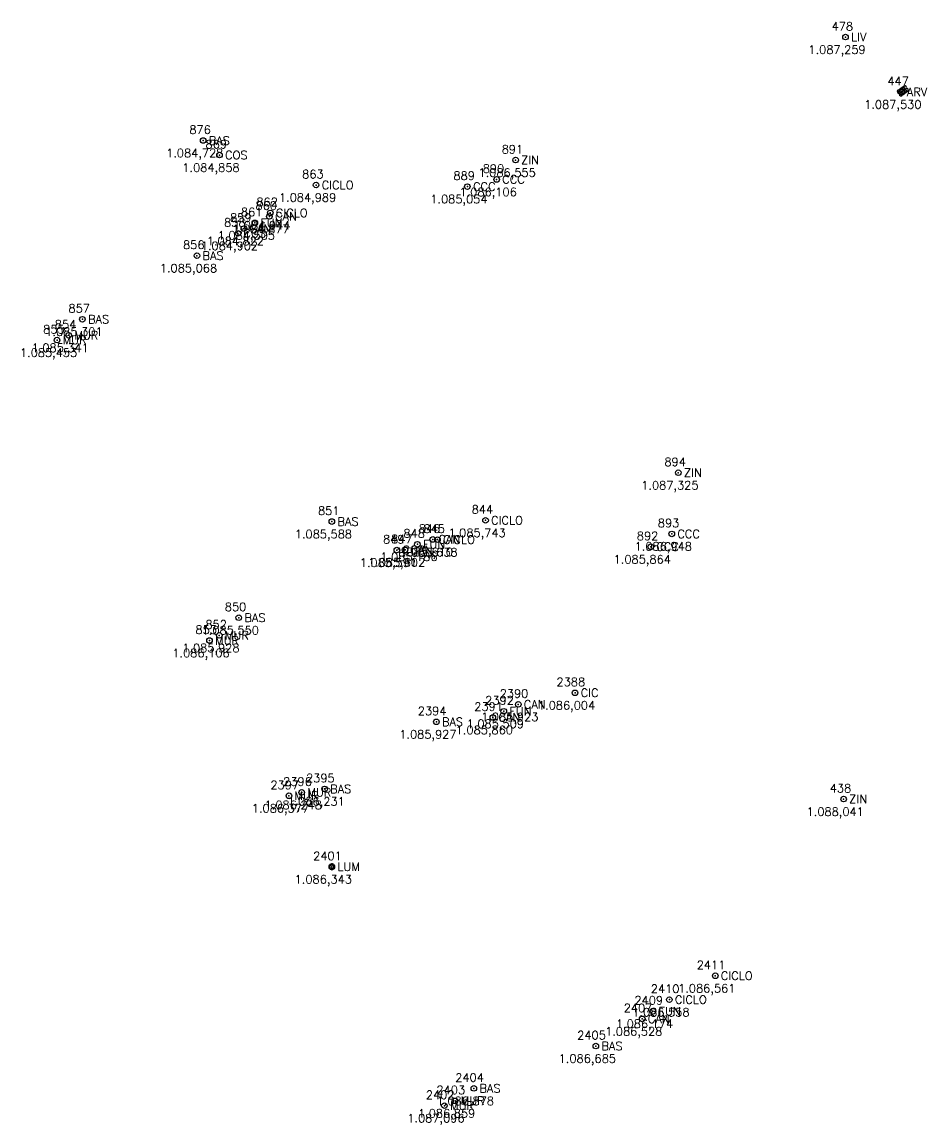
# Model space of a CAD drawing. Extents: x 190546 to 194941, y 8251022 to 8268833.
# Drawn here: x 194626.3 to 194675, y 8268399.3 to 8268458.7 of the extents above; entities that cross this region are included whole.
import ezdxf

# ---------------------------------------------------------------- set-up
doc = ezdxf.new("R2010")
doc.units = 0
doc.header["$LTSCALE"] = 10
doc.header["$MEASUREMENT"] = 0
doc.linetypes.add('CONTINUO', pattern=[0])
doc.layers.get('0').update_dxf_attribs({"linetype": 'CONTINUOUS'})
for name, color, linetype in [('_IRRADIACAO', 7, 'CONTINUO'), ('TOP-REDE_ELÉTRICA_LUMINÁR0', 10, 'CONTINUOUS'), ('TOP-ÁRVORE', 80, 'CONTINUOUS')]:
    doc.layers.add(name, color=color, linetype=linetype)
doc.styles.add('ROMANS', font='romans', dxfattribs={"height": 0.2})
doc.styles.get("Standard").update_dxf_attribs({"font": 'txt.shx'})

# ---------------------------------------------------------------- blocks, each defined once
blk = doc.blocks.new('SIMB_CIRCULO')
at = {"color": 0, "linetype": 'CONTINUOUS'}
blk.add_circle((0, 0), 0.5, dxfattribs=at)
at = {"color": 0}
blk.add_point((0, 0), dxfattribs=at)
for tag in ['desc:', 'cota:', 'pto:']:
    blk.add_attdef(tag, (0, 0), '', height=1)
blk = doc.blocks.new('A$C325C66AC')
at = {"layer": 'TOP-REDE_ELÉTRICA_LUMINÁR0'}
blk.add_circle((0, 0), 1.18, dxfattribs=at)
for radius, start, end in [(1.89, 57.59957, 129.06164), (1.53, 57.59957, 129.06164), (1.89, 237.59957, 309.06164), (1.53, 237.59957, 309.06164)]:
    blk.add_arc((0, 0), radius, start, end, dxfattribs=at)
blk = doc.blocks.new('A$C49782D5F')
at = {"layer": 'TOP-ÁRVORE', "linetype": 'CONTINUOUS', "flags": 128}
blk.add_lwpolyline([(0.7, -1.01, 1.99215), (0.99, 0.7, 2.000068), (-0.72, 0.99, 2.000004), (-1.01, -0.72, 2.005032), (0.7, -1.01)], format="xyb", dxfattribs=at)
at = {"layer": 'TOP-ÁRVORE', "linetype": 'CONTINUOUS'}
blk.add_circle((0, 0), 0.275, dxfattribs=at)

msp = doc.modelspace()

# ---------------------------------------------------------------- block references
at = {"layer": '_IRRADIACAO', "color": 4}
ref = msp.add_blockref('SIMB_CIRCULO', (194670.624, 8268457.861), dxfattribs=dict(at, xscale=0.3, yscale=0.3, zscale=0.3))
ref.add_attrib('PONTO', '478', (194669.874, 8268458.221), dxfattribs={"layer": '0', "color": 1, "height": 0.45, "style": 'ROMANS'})
ref.add_attrib('DESC', 'LIV', (194670.924, 8268457.636), dxfattribs={"layer": '0', "color": 3, "height": 0.45, "style": 'ROMANS'})
ref.add_attrib('COTA', '1.087,259', (194668.624, 8268456.961), dxfattribs={"layer": '0', "color": 5, "height": 0.45, "style": 'ROMANS'})
ref = msp.add_blockref('SIMB_CIRCULO', (194673.628, 8268454.906), dxfattribs=dict(at, xscale=0.3, yscale=0.3, zscale=0.3))
ref.add_attrib('PONTO', '447', (194672.878, 8268455.266), dxfattribs={"layer": '0', "color": 1, "height": 0.45, "style": 'ROMANS'})
ref.add_attrib('DESC', 'ARV', (194673.928, 8268454.681), dxfattribs={"layer": '0', "color": 3, "height": 0.45, "style": 'ROMANS'})
ref.add_attrib('COTA', '1.087,530', (194671.628, 8268454.006), dxfattribs={"layer": '0', "color": 5, "height": 0.45, "style": 'ROMANS'})
ref = msp.add_blockref('SIMB_CIRCULO', (194636.034, 8268452.29), dxfattribs=dict(at, xscale=0.3, yscale=0.3, zscale=0.3))
ref.add_attrib('PONTO', '876', (194635.284, 8268452.65), dxfattribs={"layer": '0', "color": 1, "height": 0.45, "style": 'ROMANS'})
ref.add_attrib('DESC', 'BAS', (194636.334, 8268452.065), dxfattribs={"layer": '0', "color": 3, "height": 0.45, "style": 'ROMANS'})
ref.add_attrib('COTA', '1.084,728', (194634.034, 8268451.39), dxfattribs={"layer": '0', "color": 5, "height": 0.45, "style": 'ROMANS'})
ref = msp.add_blockref('SIMB_CIRCULO', (194636.91, 8268451.507), dxfattribs=dict(at, xscale=0.3, yscale=0.3, zscale=0.3))
ref.add_attrib('PONTO', '869', (194636.16, 8268451.867), dxfattribs={"layer": '0', "color": 1, "height": 0.45, "style": 'ROMANS'})
ref.add_attrib('DESC', 'COS', (194637.21, 8268451.282), dxfattribs={"layer": '0', "color": 3, "height": 0.45, "style": 'ROMANS'})
ref.add_attrib('COTA', '1.084,858', (194634.91, 8268450.607), dxfattribs={"layer": '0', "color": 5, "height": 0.45, "style": 'ROMANS'})
ref = msp.add_blockref('SIMB_CIRCULO', (194652.857, 8268451.237), dxfattribs=dict(at, xscale=0.3, yscale=0.3, zscale=0.3))
ref.add_attrib('PONTO', '891', (194652.107, 8268451.597), dxfattribs={"layer": '0', "color": 1, "height": 0.45, "style": 'ROMANS'})
ref.add_attrib('DESC', 'ZIN', (194653.157, 8268451.012), dxfattribs={"layer": '0', "color": 3, "height": 0.45, "style": 'ROMANS'})
ref.add_attrib('COTA', '1.086,555', (194650.857, 8268450.337), dxfattribs={"layer": '0', "color": 5, "height": 0.45, "style": 'ROMANS'})
ref = msp.add_blockref('SIMB_CIRCULO', (194651.836, 8268450.194), dxfattribs=dict(at, xscale=0.3, yscale=0.3, zscale=0.3))
ref.add_attrib('PONTO', '890', (194651.086, 8268450.554), dxfattribs={"layer": '0', "color": 1, "height": 0.45, "style": 'ROMANS'})
ref.add_attrib('DESC', 'CCC', (194652.136, 8268449.969), dxfattribs={"layer": '0', "color": 3, "height": 0.45, "style": 'ROMANS'})
ref.add_attrib('COTA', '1.086,106', (194649.836, 8268449.294), dxfattribs={"layer": '0', "color": 5, "height": 0.45, "style": 'ROMANS'})
ref = msp.add_blockref('SIMB_CIRCULO', (194642.112, 8268449.894), dxfattribs=dict(at, xscale=0.3, yscale=0.3, zscale=0.3))
ref.add_attrib('PONTO', '863', (194641.362, 8268450.254), dxfattribs={"layer": '0', "color": 1, "height": 0.45, "style": 'ROMANS'})
ref.add_attrib('DESC', 'CICLO', (194642.413, 8268449.669), dxfattribs={"layer": '0', "color": 3, "height": 0.45, "style": 'ROMANS'})
ref.add_attrib('COTA', '1.084,989', (194640.112, 8268448.994), dxfattribs={"layer": '0', "color": 5, "height": 0.45, "style": 'ROMANS'})
ref = msp.add_blockref('SIMB_CIRCULO', (194650.259, 8268449.81), dxfattribs=dict(at, xscale=0.3, yscale=0.3, zscale=0.3))
ref.add_attrib('PONTO', '889', (194649.509, 8268450.17), dxfattribs={"layer": '0', "color": 1, "height": 0.45, "style": 'ROMANS'})
ref.add_attrib('DESC', 'CCC', (194650.559, 8268449.585), dxfattribs={"layer": '0', "color": 3, "height": 0.45, "style": 'ROMANS'})
ref.add_attrib('COTA', '1.085,054', (194648.259, 8268448.91), dxfattribs={"layer": '0', "color": 5, "height": 0.45, "style": 'ROMANS'})
ref = msp.add_blockref('SIMB_CIRCULO', (194639.598, 8268448.202), dxfattribs=dict(at, xscale=0.3, yscale=0.3, zscale=0.3))
ref.add_attrib('PONTO', '860', (194638.848, 8268448.562), dxfattribs={"layer": '0', "color": 1, "height": 0.45, "style": 'ROMANS'})
ref.add_attrib('DESC', 'CAN', (194639.899, 8268447.977), dxfattribs={"layer": '0', "color": 3, "height": 0.45, "style": 'ROMANS'})
ref.add_attrib('COTA', '1.084,877', (194637.598, 8268447.302), dxfattribs={"layer": '0', "color": 5, "height": 0.45, "style": 'ROMANS'})
ref = msp.add_blockref('SIMB_CIRCULO', (194639.646, 8268448.392), dxfattribs=dict(at, xscale=0.3, yscale=0.3, zscale=0.3))
ref.add_attrib('PONTO', '862', (194638.896, 8268448.752), dxfattribs={"layer": '0', "color": 1, "height": 0.45, "style": 'ROMANS'})
ref.add_attrib('DESC', 'CICLO', (194639.946, 8268448.167), dxfattribs={"layer": '0', "color": 3, "height": 0.45, "style": 'ROMANS'})
ref.add_attrib('COTA', '1.084,944', (194637.646, 8268447.492), dxfattribs={"layer": '0', "color": 5, "height": 0.45, "style": 'ROMANS'})
ref = msp.add_blockref('SIMB_CIRCULO', (194638.815, 8268447.854), dxfattribs=dict(at, xscale=0.3, yscale=0.3, zscale=0.3))
ref.add_attrib('PONTO', '861', (194638.065, 8268448.214), dxfattribs={"layer": '0', "color": 1, "height": 0.45, "style": 'ROMANS'})
ref.add_attrib('DESC', 'FUN', (194639.115, 8268447.629), dxfattribs={"layer": '0', "color": 3, "height": 0.45, "style": 'ROMANS'})
ref.add_attrib('COTA', '1.084,505', (194636.815, 8268446.954), dxfattribs={"layer": '0', "color": 5, "height": 0.45, "style": 'ROMANS'})
ref = msp.add_blockref('SIMB_CIRCULO', (194637.903, 8268447.291), dxfattribs=dict(at, xscale=0.3, yscale=0.3, zscale=0.3))
ref.add_attrib('PONTO', '858', (194637.153, 8268447.651), dxfattribs={"layer": '0', "color": 1, "height": 0.45, "style": 'ROMANS'})
ref.add_attrib('DESC', 'COS', (194638.203, 8268447.066), dxfattribs={"layer": '0', "color": 3, "height": 0.45, "style": 'ROMANS'})
ref.add_attrib('COTA', '1.084,902', (194635.903, 8268446.391), dxfattribs={"layer": '0', "color": 5, "height": 0.45, "style": 'ROMANS'})
ref = msp.add_blockref('SIMB_CIRCULO', (194638.225, 8268447.547), dxfattribs=dict(at, xscale=0.3, yscale=0.3, zscale=0.3))
ref.add_attrib('PONTO', '859', (194637.475, 8268447.907), dxfattribs={"layer": '0', "color": 1, "height": 0.45, "style": 'ROMANS'})
ref.add_attrib('DESC', 'CAN', (194638.525, 8268447.322), dxfattribs={"layer": '0', "color": 3, "height": 0.45, "style": 'ROMANS'})
ref.add_attrib('COTA', '1.084,822', (194636.225, 8268446.647), dxfattribs={"layer": '0', "color": 5, "height": 0.45, "style": 'ROMANS'})
ref = msp.add_blockref('SIMB_CIRCULO', (194635.696, 8268446.088), dxfattribs=dict(at, xscale=0.3, yscale=0.3, zscale=0.3))
ref.add_attrib('PONTO', '856', (194634.946, 8268446.448), dxfattribs={"layer": '0', "color": 1, "height": 0.45, "style": 'ROMANS'})
ref.add_attrib('DESC', 'BAS', (194635.996, 8268445.863), dxfattribs={"layer": '0', "color": 3, "height": 0.45, "style": 'ROMANS'})
ref.add_attrib('COTA', '1.085,068', (194633.696, 8268445.188), dxfattribs={"layer": '0', "color": 5, "height": 0.45, "style": 'ROMANS'})
ref = msp.add_blockref('SIMB_CIRCULO', (194629.529, 8268442.665), dxfattribs=dict(at, xscale=0.3, yscale=0.3, zscale=0.3))
ref.add_attrib('PONTO', '857', (194628.779, 8268443.025), dxfattribs={"layer": '0', "color": 1, "height": 0.45, "style": 'ROMANS'})
ref.add_attrib('DESC', 'BAS', (194629.829, 8268442.44), dxfattribs={"layer": '0', "color": 3, "height": 0.45, "style": 'ROMANS'})
ref.add_attrib('COTA', '1.085,301', (194627.529, 8268441.765), dxfattribs={"layer": '0', "color": 5, "height": 0.45, "style": 'ROMANS'})
ref = msp.add_blockref('SIMB_CIRCULO', (194628.792, 8268441.8), dxfattribs=dict(at, xscale=0.3, yscale=0.3, zscale=0.3))
ref.add_attrib('PONTO', '854', (194628.042, 8268442.16), dxfattribs={"layer": '0', "color": 1, "height": 0.45, "style": 'ROMANS'})
ref.add_attrib('DESC', 'MUR', (194629.092, 8268441.575), dxfattribs={"layer": '0', "color": 3, "height": 0.45, "style": 'ROMANS'})
ref.add_attrib('COTA', '1.085,341', (194626.792, 8268440.9), dxfattribs={"layer": '0', "color": 5, "height": 0.45, "style": 'ROMANS'})
ref = msp.add_blockref('SIMB_CIRCULO', (194628.163, 8268441.542), dxfattribs=dict(at, xscale=0.3, yscale=0.3, zscale=0.3))
ref.add_attrib('PONTO', '855', (194627.413, 8268441.902), dxfattribs={"layer": '0', "color": 1, "height": 0.45, "style": 'ROMANS'})
ref.add_attrib('DESC', 'MUR', (194628.463, 8268441.317), dxfattribs={"layer": '0', "color": 3, "height": 0.45, "style": 'ROMANS'})
ref.add_attrib('COTA', '1.085,453', (194626.163, 8268440.642), dxfattribs={"layer": '0', "color": 5, "height": 0.45, "style": 'ROMANS'})
ref = msp.add_blockref('SIMB_CIRCULO', (194661.62, 8268434.397), dxfattribs=dict(at, xscale=0.3, yscale=0.3, zscale=0.3))
ref.add_attrib('PONTO', '894', (194660.87, 8268434.757), dxfattribs={"layer": '0', "color": 1, "height": 0.45, "style": 'ROMANS'})
ref.add_attrib('DESC', 'ZIN', (194661.921, 8268434.172), dxfattribs={"layer": '0', "color": 3, "height": 0.45, "style": 'ROMANS'})
ref.add_attrib('COTA', '1.087,325', (194659.62, 8268433.497), dxfattribs={"layer": '0', "color": 5, "height": 0.45, "style": 'ROMANS'})
ref = msp.add_blockref('SIMB_CIRCULO', (194642.963, 8268431.768), dxfattribs=dict(at, xscale=0.3, yscale=0.3, zscale=0.3))
ref.add_attrib('PONTO', '851', (194642.213, 8268432.128), dxfattribs={"layer": '0', "color": 1, "height": 0.45, "style": 'ROMANS'})
ref.add_attrib('DESC', 'BAS', (194643.263, 8268431.543), dxfattribs={"layer": '0', "color": 3, "height": 0.45, "style": 'ROMANS'})
ref.add_attrib('COTA', '1.085,588', (194640.963, 8268430.868), dxfattribs={"layer": '0', "color": 5, "height": 0.45, "style": 'ROMANS'})
ref = msp.add_blockref('SIMB_CIRCULO', (194651.239, 8268431.834), dxfattribs=dict(at, xscale=0.3, yscale=0.3, zscale=0.3))
ref.add_attrib('PONTO', '844', (194650.489, 8268432.194), dxfattribs={"layer": '0', "color": 1, "height": 0.45, "style": 'ROMANS'})
ref.add_attrib('DESC', 'CICLO', (194651.539, 8268431.609), dxfattribs={"layer": '0', "color": 3, "height": 0.45, "style": 'ROMANS'})
ref.add_attrib('COTA', '1.085,743', (194649.239, 8268430.934), dxfattribs={"layer": '0', "color": 5, "height": 0.45, "style": 'ROMANS'})
ref = msp.add_blockref('SIMB_CIRCULO', (194661.267, 8268431.103), dxfattribs=dict(at, xscale=0.3, yscale=0.3, zscale=0.3))
ref.add_attrib('PONTO', '893', (194660.517, 8268431.463), dxfattribs={"layer": '0', "color": 1, "height": 0.45, "style": 'ROMANS'})
ref.add_attrib('DESC', 'CCC', (194661.567, 8268430.878), dxfattribs={"layer": '0', "color": 3, "height": 0.45, "style": 'ROMANS'})
ref.add_attrib('COTA', '1.086,948', (194659.267, 8268430.203), dxfattribs={"layer": '0', "color": 5, "height": 0.45, "style": 'ROMANS'})
ref = msp.add_blockref('SIMB_CIRCULO', (194647.567, 8268430.545), dxfattribs=dict(at, xscale=0.3, yscale=0.3, zscale=0.3))
ref.add_attrib('PONTO', '848', (194646.817, 8268430.905), dxfattribs={"layer": '0', "color": 1, "height": 0.45, "style": 'ROMANS'})
ref.add_attrib('DESC', 'FUN', (194647.867, 8268430.32), dxfattribs={"layer": '0', "color": 3, "height": 0.45, "style": 'ROMANS'})
ref.add_attrib('COTA', '1.085,186', (194645.567, 8268429.645), dxfattribs={"layer": '0', "color": 5, "height": 0.45, "style": 'ROMANS'})
ref = msp.add_blockref('SIMB_CIRCULO', (194648.396, 8268430.805), dxfattribs=dict(at, xscale=0.3, yscale=0.3, zscale=0.3))
ref.add_attrib('PONTO', '846', (194647.646, 8268431.165), dxfattribs={"layer": '0', "color": 1, "height": 0.45, "style": 'ROMANS'})
ref.add_attrib('DESC', 'CAN', (194648.696, 8268430.58), dxfattribs={"layer": '0', "color": 3, "height": 0.45, "style": 'ROMANS'})
ref.add_attrib('COTA', '1.085,610', (194646.396, 8268429.905), dxfattribs={"layer": '0', "color": 5, "height": 0.45, "style": 'ROMANS'})
ref = msp.add_blockref('SIMB_CIRCULO', (194648.649, 8268430.793), dxfattribs=dict(at, xscale=0.3, yscale=0.3, zscale=0.3))
ref.add_attrib('PONTO', '845', (194647.899, 8268431.153), dxfattribs={"layer": '0', "color": 1, "height": 0.45, "style": 'ROMANS'})
ref.add_attrib('DESC', 'CICLO', (194648.949, 8268430.568), dxfattribs={"layer": '0', "color": 3, "height": 0.45, "style": 'ROMANS'})
ref.add_attrib('COTA', '1.085,638', (194646.649, 8268429.893), dxfattribs={"layer": '0', "color": 5, "height": 0.45, "style": 'ROMANS'})
ref = msp.add_blockref('SIMB_CIRCULO', (194660.136, 8268430.41), dxfattribs=dict(at, xscale=0.3, yscale=0.3, zscale=0.3))
ref.add_attrib('PONTO', '892', (194659.386, 8268430.77), dxfattribs={"layer": '0', "color": 1, "height": 0.45, "style": 'ROMANS'})
ref.add_attrib('DESC', 'CCC', (194660.435, 8268430.185), dxfattribs={"layer": '0', "color": 3, "height": 0.45, "style": 'ROMANS'})
ref.add_attrib('COTA', '1.085,864', (194658.136, 8268429.51), dxfattribs={"layer": '0', "color": 5, "height": 0.45, "style": 'ROMANS'})
ref = msp.add_blockref('SIMB_CIRCULO', (194646.464, 8268430.231), dxfattribs=dict(at, xscale=0.3, yscale=0.3, zscale=0.3))
ref.add_attrib('PONTO', '849', (194645.714, 8268430.591), dxfattribs={"layer": '0', "color": 1, "height": 0.45, "style": 'ROMANS'})
ref.add_attrib('DESC', 'COS', (194646.764, 8268430.006), dxfattribs={"layer": '0', "color": 3, "height": 0.45, "style": 'ROMANS'})
ref.add_attrib('COTA', '1.085,591', (194644.464, 8268429.331), dxfattribs={"layer": '0', "color": 5, "height": 0.45, "style": 'ROMANS'})
ref = msp.add_blockref('SIMB_CIRCULO', (194646.902, 8268430.242), dxfattribs=dict(at, xscale=0.3, yscale=0.3, zscale=0.3))
ref.add_attrib('PONTO', '847', (194646.152, 8268430.602), dxfattribs={"layer": '0', "color": 1, "height": 0.45, "style": 'ROMANS'})
ref.add_attrib('DESC', 'CAN', (194647.202, 8268430.017), dxfattribs={"layer": '0', "color": 3, "height": 0.45, "style": 'ROMANS'})
ref.add_attrib('COTA', '1.085,602', (194644.902, 8268429.342), dxfattribs={"layer": '0', "color": 5, "height": 0.45, "style": 'ROMANS'})
ref = msp.add_blockref('SIMB_CIRCULO', (194637.949, 8268426.588), dxfattribs=dict(at, xscale=0.3, yscale=0.3, zscale=0.3))
ref.add_attrib('PONTO', '850', (194637.199, 8268426.948), dxfattribs={"layer": '0', "color": 1, "height": 0.45, "style": 'ROMANS'})
ref.add_attrib('DESC', 'BAS', (194638.249, 8268426.363), dxfattribs={"layer": '0', "color": 3, "height": 0.45, "style": 'ROMANS'})
ref.add_attrib('COTA', '1.085,550', (194635.949, 8268425.688), dxfattribs={"layer": '0', "color": 5, "height": 0.45, "style": 'ROMANS'})
ref = msp.add_blockref('SIMB_CIRCULO', (194636.902, 8268425.638), dxfattribs=dict(at, xscale=0.3, yscale=0.3, zscale=0.3))
ref.add_attrib('PONTO', '852', (194636.152, 8268425.998), dxfattribs={"layer": '0', "color": 1, "height": 0.45, "style": 'ROMANS'})
ref.add_attrib('DESC', 'MUR', (194637.202, 8268425.413), dxfattribs={"layer": '0', "color": 3, "height": 0.45, "style": 'ROMANS'})
ref.add_attrib('COTA', '1.085,928', (194634.902, 8268424.738), dxfattribs={"layer": '0', "color": 5, "height": 0.45, "style": 'ROMANS'})
ref = msp.add_blockref('SIMB_CIRCULO', (194636.371, 8268425.36), dxfattribs=dict(at, xscale=0.3, yscale=0.3, zscale=0.3))
ref.add_attrib('PONTO', '853', (194635.621, 8268425.72), dxfattribs={"layer": '0', "color": 1, "height": 0.45, "style": 'ROMANS'})
ref.add_attrib('DESC', 'MUR', (194636.671, 8268425.135), dxfattribs={"layer": '0', "color": 3, "height": 0.45, "style": 'ROMANS'})
ref.add_attrib('COTA', '1.086,106', (194634.371, 8268424.46), dxfattribs={"layer": '0', "color": 5, "height": 0.45, "style": 'ROMANS'})
ref = msp.add_blockref('SIMB_CIRCULO', (194656.057, 8268422.545), dxfattribs=dict(at, xscale=0.3, yscale=0.3, zscale=0.3))
ref.add_attrib('PONTO', '2388', (194655.057, 8268422.905), dxfattribs={"layer": '0', "color": 1, "height": 0.45, "style": 'ROMANS'})
ref.add_attrib('DESC', 'CIC', (194656.357, 8268422.32), dxfattribs={"layer": '0', "color": 3, "height": 0.45, "style": 'ROMANS'})
ref.add_attrib('COTA', '1.086,004', (194654.057, 8268421.645), dxfattribs={"layer": '0', "color": 5, "height": 0.45, "style": 'ROMANS'})
ref = msp.add_blockref('SIMB_CIRCULO', (194652.22, 8268421.549), dxfattribs=dict(at, xscale=0.3, yscale=0.3, zscale=0.3))
ref.add_attrib('PONTO', '2392', (194651.22, 8268421.909), dxfattribs={"layer": '0', "color": 1, "height": 0.45, "style": 'ROMANS'})
ref.add_attrib('DESC', 'FUN', (194652.52, 8268421.324), dxfattribs={"layer": '0', "color": 3, "height": 0.45, "style": 'ROMANS'})
ref.add_attrib('COTA', '1.085,509', (194650.22, 8268420.649), dxfattribs={"layer": '0', "color": 5, "height": 0.45, "style": 'ROMANS'})
ref = msp.add_blockref('SIMB_CIRCULO', (194653, 8268421.921), dxfattribs=dict(at, xscale=0.3, yscale=0.3, zscale=0.3))
ref.add_attrib('PONTO', '2390', (194652, 8268422.281), dxfattribs={"layer": '0', "color": 1, "height": 0.45, "style": 'ROMANS'})
ref.add_attrib('DESC', 'CAN', (194653.301, 8268421.696), dxfattribs={"layer": '0', "color": 3, "height": 0.45, "style": 'ROMANS'})
ref.add_attrib('COTA', '1.085,923', (194651, 8268421.021), dxfattribs={"layer": '0', "color": 5, "height": 0.45, "style": 'ROMANS'})
ref = msp.add_blockref('SIMB_CIRCULO', (194648.59, 8268420.981), dxfattribs=dict(at, xscale=0.3, yscale=0.3, zscale=0.3))
ref.add_attrib('PONTO', '2394', (194647.59, 8268421.341), dxfattribs={"layer": '0', "color": 1, "height": 0.45, "style": 'ROMANS'})
ref.add_attrib('DESC', 'BAS', (194648.89, 8268420.756), dxfattribs={"layer": '0', "color": 3, "height": 0.45, "style": 'ROMANS'})
ref.add_attrib('COTA', '1.085,927', (194646.59, 8268420.081), dxfattribs={"layer": '0', "color": 5, "height": 0.45, "style": 'ROMANS'})
ref = msp.add_blockref('SIMB_CIRCULO', (194651.63, 8268421.217), dxfattribs=dict(at, xscale=0.3, yscale=0.3, zscale=0.3))
ref.add_attrib('PONTO', '2391', (194650.63, 8268421.577), dxfattribs={"layer": '0', "color": 1, "height": 0.45, "style": 'ROMANS'})
ref.add_attrib('DESC', 'CAN', (194651.93, 8268420.992), dxfattribs={"layer": '0', "color": 3, "height": 0.45, "style": 'ROMANS'})
ref.add_attrib('COTA', '1.085,860', (194649.63, 8268420.317), dxfattribs={"layer": '0', "color": 5, "height": 0.45, "style": 'ROMANS'})
ref = msp.add_blockref('SIMB_CIRCULO', (194642.571, 8268417.366), dxfattribs=dict(at, xscale=0.3, yscale=0.3, zscale=0.3))
ref.add_attrib('PONTO', '2395', (194641.571, 8268417.726), dxfattribs={"layer": '0', "color": 1, "height": 0.45, "style": 'ROMANS'})
ref.add_attrib('DESC', 'BAS', (194642.87, 8268417.141), dxfattribs={"layer": '0', "color": 3, "height": 0.45, "style": 'ROMANS'})
ref.add_attrib('COTA', '1.086,231', (194640.571, 8268416.466), dxfattribs={"layer": '0', "color": 5, "height": 0.45, "style": 'ROMANS'})
ref = msp.add_blockref('SIMB_CIRCULO', (194640.65, 8268416.999), dxfattribs=dict(at, xscale=0.3, yscale=0.3, zscale=0.3))
ref.add_attrib('PONTO', '2397', (194639.65, 8268417.359), dxfattribs={"layer": '0', "color": 1, "height": 0.45, "style": 'ROMANS'})
ref.add_attrib('DESC', 'MUR', (194640.95, 8268416.774), dxfattribs={"layer": '0', "color": 3, "height": 0.45, "style": 'ROMANS'})
ref.add_attrib('COTA', '1.086,377', (194638.65, 8268416.099), dxfattribs={"layer": '0', "color": 5, "height": 0.45, "style": 'ROMANS'})
ref = msp.add_blockref('SIMB_CIRCULO', (194641.34, 8268417.179), dxfattribs=dict(at, xscale=0.3, yscale=0.3, zscale=0.3))
ref.add_attrib('PONTO', '2396', (194640.34, 8268417.539), dxfattribs={"layer": '0', "color": 1, "height": 0.45, "style": 'ROMANS'})
ref.add_attrib('DESC', 'MUR', (194641.64, 8268416.954), dxfattribs={"layer": '0', "color": 3, "height": 0.45, "style": 'ROMANS'})
ref.add_attrib('COTA', '1.086,248', (194639.34, 8268416.279), dxfattribs={"layer": '0', "color": 5, "height": 0.45, "style": 'ROMANS'})
ref = msp.add_blockref('SIMB_CIRCULO', (194670.524, 8268416.82), dxfattribs=dict(at, xscale=0.3, yscale=0.3, zscale=0.3))
ref.add_attrib('PONTO', '438', (194669.774, 8268417.18), dxfattribs={"layer": '0', "color": 1, "height": 0.45, "style": 'ROMANS'})
ref.add_attrib('DESC', 'ZIN', (194670.824, 8268416.595), dxfattribs={"layer": '0', "color": 3, "height": 0.45, "style": 'ROMANS'})
ref.add_attrib('COTA', '1.088,041', (194668.524, 8268415.92), dxfattribs={"layer": '0', "color": 5, "height": 0.45, "style": 'ROMANS'})
ref = msp.add_blockref('SIMB_CIRCULO', (194642.959, 8268413.176), dxfattribs=dict(at, xscale=0.3, yscale=0.3, zscale=0.3))
ref.add_attrib('PONTO', '2401', (194641.959, 8268413.536), dxfattribs={"layer": '0', "color": 1, "height": 0.45, "style": 'ROMANS'})
ref.add_attrib('DESC', 'LUM', (194643.259, 8268412.951), dxfattribs={"layer": '0', "color": 3, "height": 0.45, "style": 'ROMANS'})
ref.add_attrib('COTA', '1.086,343', (194640.959, 8268412.276), dxfattribs={"layer": '0', "color": 5, "height": 0.45, "style": 'ROMANS'})
ref = msp.add_blockref('SIMB_CIRCULO', (194663.61, 8268407.304), dxfattribs=dict(at, xscale=0.3, yscale=0.3, zscale=0.3))
ref.add_attrib('PONTO', '2411', (194662.61, 8268407.664), dxfattribs={"layer": '0', "color": 1, "height": 0.45, "style": 'ROMANS'})
ref.add_attrib('DESC', 'CICLO', (194663.91, 8268407.079), dxfattribs={"layer": '0', "color": 3, "height": 0.45, "style": 'ROMANS'})
ref.add_attrib('COTA', '1.086,561', (194661.61, 8268406.404), dxfattribs={"layer": '0', "color": 5, "height": 0.45, "style": 'ROMANS'})
ref = msp.add_blockref('SIMB_CIRCULO', (194661.136, 8268406.018), dxfattribs=dict(at, xscale=0.3, yscale=0.3, zscale=0.3))
ref.add_attrib('PONTO', '2410', (194660.136, 8268406.378), dxfattribs={"layer": '0', "color": 1, "height": 0.45, "style": 'ROMANS'})
ref.add_attrib('DESC', 'CICLO', (194661.436, 8268405.793), dxfattribs={"layer": '0', "color": 3, "height": 0.45, "style": 'ROMANS'})
ref.add_attrib('COTA', '1.086,558', (194659.136, 8268405.118), dxfattribs={"layer": '0', "color": 5, "height": 0.45, "style": 'ROMANS'})
ref = msp.add_blockref('SIMB_CIRCULO', (194659.676, 8268404.982), dxfattribs=dict(at, xscale=0.3, yscale=0.3, zscale=0.3))
ref.add_attrib('PONTO', '2407', (194658.676, 8268405.342), dxfattribs={"layer": '0', "color": 1, "height": 0.45, "style": 'ROMANS'})
ref.add_attrib('DESC', 'CAN', (194659.976, 8268404.757), dxfattribs={"layer": '0', "color": 3, "height": 0.45, "style": 'ROMANS'})
ref.add_attrib('COTA', '1.086,528', (194657.676, 8268404.082), dxfattribs={"layer": '0', "color": 5, "height": 0.45, "style": 'ROMANS'})
ref = msp.add_blockref('SIMB_CIRCULO', (194660.256, 8268405.395), dxfattribs=dict(at, xscale=0.3, yscale=0.3, zscale=0.3))
ref.add_attrib('PONTO', '2409', (194659.256, 8268405.755), dxfattribs={"layer": '0', "color": 1, "height": 0.45, "style": 'ROMANS'})
ref.add_attrib('DESC', 'FUN', (194660.556, 8268405.17), dxfattribs={"layer": '0', "color": 3, "height": 0.45, "style": 'ROMANS'})
ref.add_attrib('COTA', '1.086,174', (194658.256, 8268404.495), dxfattribs={"layer": '0', "color": 5, "height": 0.45, "style": 'ROMANS'})
ref = msp.add_blockref('SIMB_CIRCULO', (194657.176, 8268403.52), dxfattribs=dict(at, xscale=0.3, yscale=0.3, zscale=0.3))
ref.add_attrib('PONTO', '2405', (194656.176, 8268403.88), dxfattribs={"layer": '0', "color": 1, "height": 0.45, "style": 'ROMANS'})
ref.add_attrib('DESC', 'BAS', (194657.476, 8268403.295), dxfattribs={"layer": '0', "color": 3, "height": 0.45, "style": 'ROMANS'})
ref.add_attrib('COTA', '1.086,685', (194655.176, 8268402.62), dxfattribs={"layer": '0', "color": 5, "height": 0.45, "style": 'ROMANS'})
ref = msp.add_blockref('SIMB_CIRCULO', (194650.607, 8268401.239), dxfattribs=dict(at, xscale=0.3, yscale=0.3, zscale=0.3))
ref.add_attrib('PONTO', '2404', (194649.607, 8268401.599), dxfattribs={"layer": '0', "color": 1, "height": 0.45, "style": 'ROMANS'})
ref.add_attrib('DESC', 'BAS', (194650.907, 8268401.014), dxfattribs={"layer": '0', "color": 3, "height": 0.45, "style": 'ROMANS'})
ref.add_attrib('COTA', '1.086,878', (194648.607, 8268400.339), dxfattribs={"layer": '0', "color": 5, "height": 0.45, "style": 'ROMANS'})
ref = msp.add_blockref('SIMB_CIRCULO', (194649.024, 8268400.307), dxfattribs=dict(at, xscale=0.3, yscale=0.3, zscale=0.3))
ref.add_attrib('PONTO', '2402', (194648.024, 8268400.667), dxfattribs={"layer": '0', "color": 1, "height": 0.45, "style": 'ROMANS'})
ref.add_attrib('DESC', 'MUR', (194649.324, 8268400.082), dxfattribs={"layer": '0', "color": 3, "height": 0.45, "style": 'ROMANS'})
ref.add_attrib('COTA', '1.087,096', (194647.024, 8268399.407), dxfattribs={"layer": '0', "color": 5, "height": 0.45, "style": 'ROMANS'})
ref = msp.add_blockref('SIMB_CIRCULO', (194649.598, 8268400.569), dxfattribs=dict(at, xscale=0.3, yscale=0.3, zscale=0.3))
ref.add_attrib('PONTO', '2403', (194648.598, 8268400.929), dxfattribs={"layer": '0', "color": 1, "height": 0.45, "style": 'ROMANS'})
ref.add_attrib('DESC', 'MUR', (194649.898, 8268400.344), dxfattribs={"layer": '0', "color": 3, "height": 0.45, "style": 'ROMANS'})
ref.add_attrib('COTA', '1.086,859', (194647.598, 8268399.669), dxfattribs={"layer": '0', "color": 5, "height": 0.45, "style": 'ROMANS'})
at = {"layer": 'TOP-REDE_ELÉTRICA_LUMINÁR0', "xscale": 0.08333333333333333, "yscale": 0.08333333333333333, "zscale": 0.08333333333333333}
msp.add_blockref('A$C325C66AC', (194642.959, 8268413.176), dxfattribs=at)
at = {"layer": 'TOP-ÁRVORE', "xscale": 0.08333333333333333, "yscale": 0.08333333333333333, "zscale": 0.08333333333333333}
for p in [(194673.628, 8268454.906), (194673.711, 8268454.964), (194673.794, 8268455.022)]:
    msp.add_blockref('A$C49782D5F', p, dxfattribs=at)

doc.saveas('drawing.dxf')
